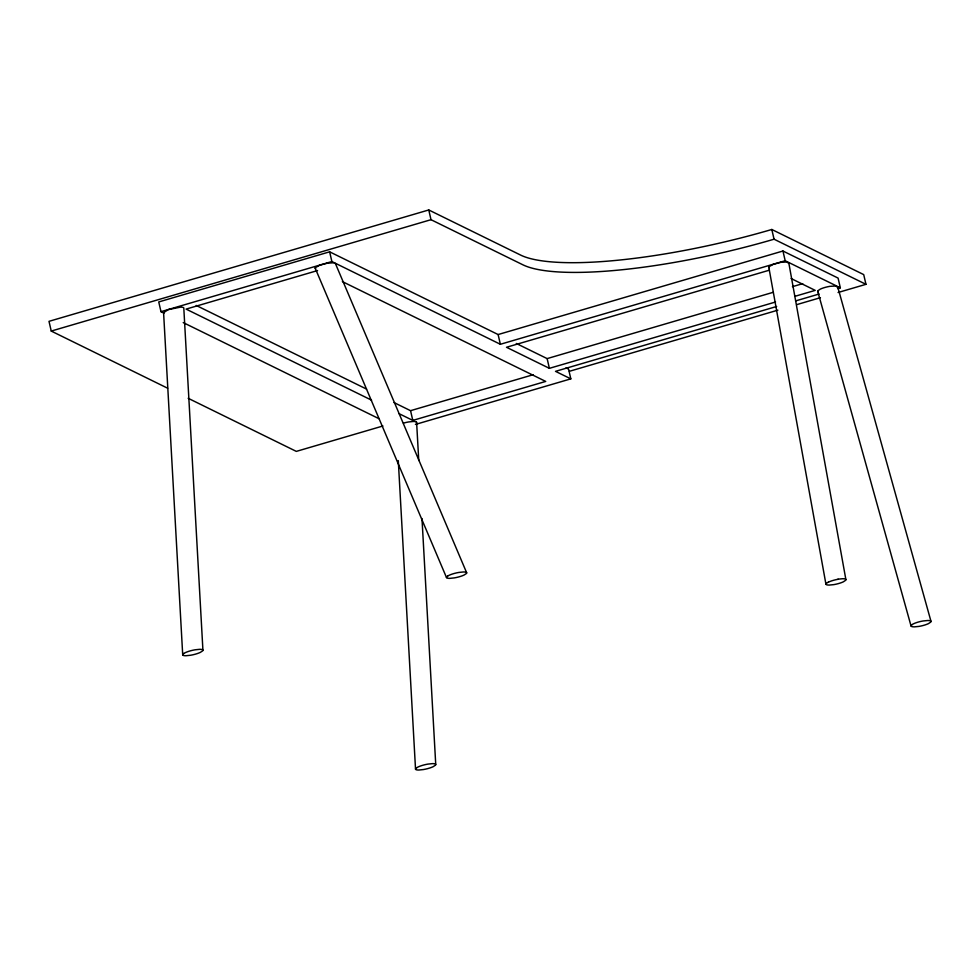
<?xml version="1.0" encoding="UTF-8"?>
<svg xmlns="http://www.w3.org/2000/svg" width="980" height="980" viewBox="0 0 980 980"><rect width="100%" height="100%" fill="white"/><g stroke="black" fill="none" stroke-linecap="round" stroke-linejoin="round"><path stroke-width="1.47" d="M788.582 263.4L787.173 261.966L780.864 262.334L773.342 264.294L769.031 266.695A10.523 2.291 -13 0 0 769.312 267.834M837.508 287.422L836.087 285.976L829.778 286.356A10.094 2.205 -13 0 0 820.285 289.137L817.945 290.717A10.523 2.291 -13 0 0 818.239 291.856M182.709 654.873L163.587 312.681L168.242 309.619L180.504 307.144A10.094 2.205 -13 0 1 183.799 308.002L202.921 650.181M828.467 581.973L826.14 583.553A10.523 2.291 -13 0 0 829.252 585.072L833.858 584.619A10.094 2.205 -13 0 0 843.351 581.826L845.691 580.258A10.523 2.291 -13 0 0 842.58 578.727L837.961 579.18M838.072 292.506L865.965 284.322L863.711 274.608L771.811 229.479A204.514 44.615 -13 0 1 520.662 255.094L428.762 209.965L49 321.342L51.242 331.069L167.617 388.202M51.242 331.069L431.004 219.692L522.904 264.808A204.514 44.615 -13 0 0 774.053 239.206L865.965 284.322M837.618 288.61L840.326 287.814L838.084 278.087L782.947 251.015L498.122 334.548L329.635 251.823L158.748 301.938L160.989 311.665L164.052 313.171L163.587 312.681M160.989 311.665L331.877 261.55L500.363 344.274L785.188 260.741L840.326 287.814M317.557 270.554L186.102 309.104L371.579 400.171M769.386 270.174L506.501 347.275L549.388 368.333L775.56 301.999M516.313 343.478L547.134 358.607L773.318 292.273M792.416 286.675L802.694 283.661M794.658 296.401L815.213 290.374L791.093 278.528M394.058 402.584L410.547 410.681L533.243 374.703M776.65 306.483L555.513 371.346L570.826 378.856L568.584 369.142L566.024 367.88M795.687 300.897L819.121 294.025M382.935 425.982L296.315 451.388L188.16 398.284M569.392 371.298L777.875 310.158M796.961 304.56L820.444 297.675M399.056 413.658L412.801 420.408L545.713 381.428L342.375 281.591M415.434 424.438L570.826 378.856M196.221 305.454L366.581 389.097M183.223 322.579L379.064 418.73M466.688 572.822L335.405 263.534L333.825 262.763L327.467 263.167L319.848 265.151L315.425 267.577A10.094 2.205 -13 0 0 315.658 268.704M315.205 268.214L446.488 577.514M837.704 286.773L931 621.394M817.749 291.366L911.045 625.987M782.947 251.015L785.188 260.741M771.811 229.479L774.053 239.206M547.134 358.607L549.388 368.333M498.122 334.548L500.363 344.274M428.762 209.965L431.004 219.692M410.547 410.681L412.801 420.408M329.635 251.823L331.877 261.55M788.778 262.75L845.887 579.609M768.835 267.344L825.932 584.19M416.61 422.307L418.754 460.502M421.988 518.543L435.733 764.486M398.284 460.6L415.532 769.178M416.39 422.956A10.094 2.205 -13 0 0 413.327 421.449L408.672 421.939A10.523 2.291 -13 0 0 403.442 423.14M828.639 582.059A10.094 2.205 -13 0 1 838.145 579.266M912.111 624.579L911.253 625.338A10.523 2.291 -13 0 0 914.352 626.857L918.971 626.404A10.094 2.205 -13 0 0 928.464 623.623L930.804 622.043A10.523 2.291 -13 0 0 927.692 620.512L923.074 620.977A10.094 2.205 -13 0 0 913.581 623.758L912.111 624.579M183.836 653.464L182.929 654.223A10.094 2.205 -13 0 0 185.992 655.73L190.647 655.24A10.523 2.291 -13 0 0 200.288 652.411L202.689 650.83A10.094 2.205 -13 0 0 199.626 649.323L194.983 649.814A10.523 2.291 -13 0 0 185.343 652.631L183.836 653.464M447.603 576.105L446.709 576.865A10.094 2.205 -13 0 0 449.771 578.371L454.414 577.882A10.523 2.291 -13 0 0 464.055 575.052L466.468 573.471A10.094 2.205 -13 0 0 463.405 571.965L458.75 572.455A10.523 2.291 -13 0 0 449.11 575.272L447.603 576.105M416.647 767.769L415.753 768.528A10.094 2.205 -13 0 0 418.815 770.035L423.47 769.545A10.523 2.291 -13 0 0 433.099 766.728L435.512 765.135A10.094 2.205 -13 0 0 432.45 763.628L427.795 764.118A10.523 2.291 -13 0 0 418.154 766.948L416.647 767.769"/></g></svg>
